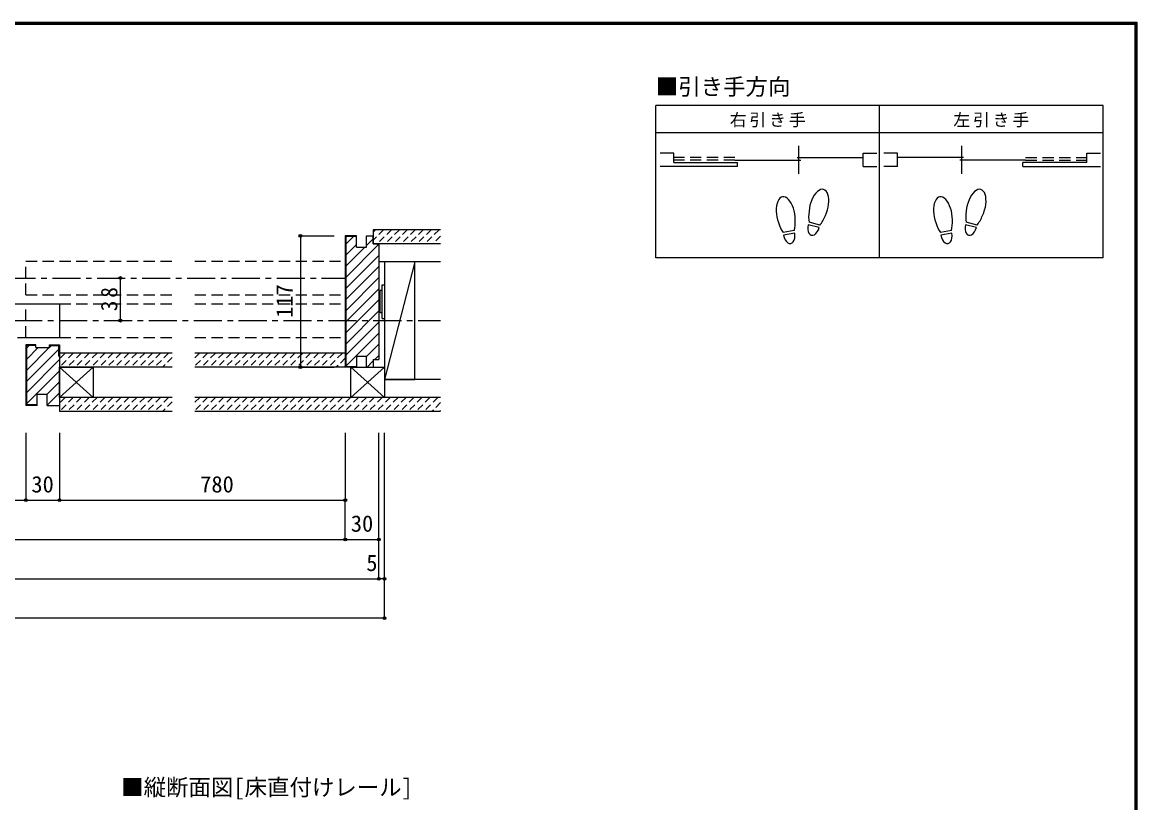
# Model space of a CAD drawing. Units: millimetres at full size, sheet at 1:5; details may follow other scales. Extents: x -973 to 977, y -718 to 696.
# Drawn here: x -16 to 977, y 0 to 696 of the extents above; entities that cross this region are included whole.
import ezdxf
from ezdxf.enums import TextEntityAlignment as Align

# ---------------------------------------------------------------- set-up
doc = ezdxf.new("R2010")
doc.units = ezdxf.units.MM
doc.header["$LTSCALE"] = 5
doc.header["$PDMODE"] = 32
doc.header["$PDSIZE"] = 2.5
for name, pattern in [('CHAIN1', [8, 5, -1, 1, -1]), ('DASHED1', [1.8, 1.2, -0.6]), ('DASHED2', [3, 2, -1])]:
    doc.linetypes.add(name, pattern=pattern)
for name, color, linetype in [('0-1_通り芯', 4, 'CHAIN1'), ('0-2_柱', 7, 'Continuous'), ('0-3_仕上げ', 2, 'Continuous'), ('0-4_枠', 3, 'Continuous'), ('0-6_扉', 6, 'Continuous'), ('0-7_金物', 7, 'Continuous'), ('0-8_戸当り', 3, 'Continuous'), ('0-A_文字', 7, 'Continuous'), ('0-B_寸法', 7, 'Continuous'), ('0-C_ハッチ', 4, 'DASHED1'), ('F-1_枠', 7, 'Continuous')]:
    doc.layers.add(name, color=color, linetype=linetype)
doc.styles.add('ＭＳ ゴシック', font='')
doc.styles.get('ＭＳ ゴシック').set_extended_font_data('MS Gothic')

msp = doc.modelspace()

# ---------------------------------------------------------------- linework, layer by layer
at = {"layer": '0-1_通り芯'}
for p, q in [((-509.68, 468), (271.351, 468)), ((-583.68, 430), (356.32, 430))]:
    msp.add_line(p, q, dxfattribs=at)
at = {"layer": '0-2_柱'}
for p, q in [((333.351, 482.5), (306.351, 377.5)), ((333.351, 482.5), (306.351, 482.5)), ((306.351, 482.5), (306.351, 361.5)), ((333.351, 377.5), (333.351, 482.5)), ((16.653, 361.5), (16.653, 388.5)), ((46.653, 388.5), (16.653, 361.5)), ((46.653, 388.5), (46.653, 361.5)), ((306.351, 361.5), (276.351, 388.5)), ((306.351, 377.5), (333.351, 377.5)), ((46.653, 361.5), (16.653, 361.5)), ((306.351, 361.5), (276.351, 361.5))]:
    msp.add_line(p, q, dxfattribs=at)
msp.add_lwpolyline([(46.653, 361.5), (16.653, 388.5), (46.653, 388.5)], dxfattribs=at)
msp.add_lwpolyline([(306.351, 388.5), (276.351, 361.5), (276.351, 388.5)], close=True, dxfattribs=at)
at = {"layer": '0-3_仕上げ'}
for p, q in [((356.351, 511), (296.351, 511)), ((296.351, 511), (296.351, 498.5)), ((356.351, 498.5), (296.351, 498.5)), ((301.351, 498.5), (301.351, 482.5)), ((356.351, 482.5), (301.351, 482.5)), ((16.653, 401), (16.653, 388.5)), ((117.153, 401), (16.653, 401)), ((271.351, 401), (137.153, 401)), ((117.153, 388.5), (16.653, 388.5)), ((271.351, 388.5), (137.153, 388.5)), ((306.351, 377.5), (306.351, 361.5)), ((356.351, 377.5), (306.351, 377.5)), ((16.653, 361.5), (16.653, 349)), ((117.153, 361.5), (16.653, 361.5)), ((356.351, 361.5), (137.153, 361.5)), ((117.153, 349), (16.653, 349)), ((356.351, 349), (137.153, 349))]:
    msp.add_line(p, q, dxfattribs=at)
at = {"layer": '0-4_枠'}
for p, q in [((281.351, 505.5), (271.351, 505.5)), ((271.351, 505.5), (271.351, 388.5)), ((281.351, 505), (271.851, 505)), ((271.851, 505), (271.851, 389)), ((281.351, 495.5), (281.351, 505.5)), ((290.351, 505.5), (296.351, 505.5)), ((290.351, 495.5), (290.351, 505.5)), ((296.351, 498.5), (296.351, 505.5)), ((296.351, 498.5), (301.351, 498.5)), ((301.351, 498.5), (301.351, 395.5)), ((281.351, 495.5), (290.351, 495.5)), ((-13.347, 408.5), (-13.347, 354.5)), ((-4.347, 408), (-12.847, 408)), ((-12.847, 408), (-12.847, 355)), ((7.653, 408), (16.153, 408)), ((16.153, 398.5), (16.153, 408)), ((16.653, 408.5), (16.653, 354.5)), ((16.153, 398.5), (16.653, 398.5)), ((281.351, 398.5), (290.351, 398.5)), ((281.351, 398.5), (281.351, 388.5)), ((290.351, 388.5), (290.351, 398.5)), ((281.351, 388.5), (271.351, 388.5)), ((281.351, 389), (271.851, 389)), ((290.351, 388.5), (296.351, 388.5)), ((296.351, 395.5), (301.351, 395.5)), ((296.351, 395.5), (296.351, 388.5)), ((5.653, 354.5), (5.653, 364.5)), ((-3.347, 354.5), (-13.347, 354.5)), ((-3.347, 355), (-12.847, 355)), ((5.653, 354.5), (16.653, 354.5))]:
    msp.add_line(p, q, dxfattribs=at)
for points in [[(-4.347, 406), (-4.347, 408.5), (-13.347, 408.5)], [(-4.347, 406), (7.653, 406), (7.653, 408.5), (16.653, 408.5)], [(-3.347, 354.5), (-3.347, 364.5), (5.653, 364.5)]]:
    msp.add_lwpolyline(points, dxfattribs=at)
at = {"layer": '0-6_扉', "color": 2, "linetype": 'DASHED2'}
for p, q in [((-13.347, 453), (-13.347, 483)), ((-13.347, 483), (117.153, 483)), ((137.153, 483), (271.351, 483)), ((271.351, 483), (271.351, 453)), ((-13.347, 453), (117.153, 453)), ((137.153, 453), (271.351, 453)), ((-13.347, 415), (-13.347, 445)), ((-13.347, 445), (117.153, 445)), ((137.153, 445), (271.351, 445)), ((271.351, 445), (271.351, 415)), ((-13.347, 415), (117.153, 415)), ((137.153, 415), (271.351, 415))]:
    msp.add_line(p, q, dxfattribs=at)
at = {"layer": '0-6_扉'}
for p, q in [((-124.673, 445), (16.653, 445)), ((16.653, 445), (16.653, 415)), ((-20.787, 415), (16.653, 415))]:
    msp.add_line(p, q, dxfattribs=at)
at = {"layer": '0-7_金物'}
for p, q in [((304.351, 457), (302.351, 457)), ((302.351, 437), (302.351, 457)), ((304.351, 432), (304.351, 462)), ((304.351, 462), (306.351, 462)), ((306.351, 462.5), (306.351, 432.5)), ((302.351, 456), (301.375, 456)), ((302.351, 437.967), (301.375, 437.967)), ((304.351, 437), (302.351, 437)), ((304.351, 432), (306.351, 432))]:
    msp.add_line(p, q, dxfattribs=at)
at = {"layer": '0-8_戸当り'}
for p, q in [((675.595, 560.855), (675.595, 585.655)), ((820.717, 560.855), (820.717, 585.655)), ((694.306, 515.192), (684.614, 517.789)), ((834.433, 515.192), (824.741, 517.789)), ((671.436, 510.213), (661.555, 508.471)), ((671.853, 507.85), (661.971, 506.107)), ((693.685, 512.874), (683.993, 515.471)), ((811.564, 510.213), (801.682, 508.471)), ((811.98, 507.85), (802.099, 506.107)), ((833.812, 512.874), (824.12, 515.471))]:
    msp.add_line(p, q, dxfattribs=at)
at = {"layer": '0-8_戸当り', "color": 2}
for p, q in [((621.033, 567.455), (552.072, 567.455)), ((564.072, 571.055), (621.033, 571.055)), ((618.633, 572.855), (677.195, 572.855)), ((621.033, 567.455), (621.033, 571.055)), ((673.995, 575.255), (732.956, 575.255)), ((732.956, 567.455), (744.956, 567.455)), ((763.356, 567.455), (751.356, 567.455)), ((822.317, 575.255), (763.356, 575.255)), ((877.678, 572.855), (819.117, 572.855)), ((875.278, 567.455), (875.278, 571.055)), ((932.239, 571.055), (875.278, 571.055)), ((875.278, 567.455), (944.239, 567.455))]:
    msp.add_line(p, q, dxfattribs=at)
at = {"layer": '0-8_戸当り', "linetype": 'DASHED2'}
for p, q in [((618.633, 575.255), (564.072, 575.255)), ((618.633, 572.855), (564.072, 572.855)), ((877.678, 575.255), (932.239, 575.255)), ((877.678, 572.855), (932.239, 572.855))]:
    msp.add_line(p, q, dxfattribs=at)
at = {"layer": '0-8_戸当り', "color": 2}
for points in [[(564.072, 571.055), (564.072, 579.255), (552.072, 579.255)], [(732.956, 567.455), (732.956, 579.255), (744.956, 579.255)], [(763.356, 567.455), (763.356, 579.255), (751.356, 579.255)], [(932.239, 571.055), (932.239, 579.255), (944.239, 579.255)]]:
    msp.add_lwpolyline(points, dxfattribs=at)
at = {"layer": '0-8_戸当り'}
for centre, major_axis, ratio, start_param, end_param in [((693.443, 531.357), (4.165, 15.544), 0.5, 4.3405914, 8.2257792), ((833.571, 531.357), (4.165, 15.544), 0.5, 4.3405914, 8.2257792), ((663.823, 524.499), (-2.794, 15.847), 0.5, 4.3405914, 8.2257792), ((803.95, 524.499), (-2.794, 15.847), 0.5, 4.3405914, 8.2257792), ((693.324, 530.912), (5.047, 18.835), 0.4, 1.8506333, 2.4428768), ((833.451, 530.912), (5.047, 18.835), 0.4, 1.8506333, 2.4428768), ((663.903, 524.045), (-3.386, 19.203), 0.4, 1.8506333, 2.4428768), ((663.903, 524.045), (-3.386, 19.203), 0.4, 3.8403085, 4.432552), ((693.324, 530.912), (5.047, 18.835), 0.4, 3.8403085, 4.432552), ((804.03, 524.045), (-3.386, 19.203), 0.4, 1.8506333, 2.4428768), ((804.03, 524.045), (-3.386, 19.203), 0.4, 3.8403085, 4.432552), ((833.451, 530.912), (5.047, 18.835), 0.4, 3.8403085, 4.432552), ((666.912, 506.979), (-1.452, 8.235), 0.6, 1.5707963, 4.712389), ((688.839, 514.173), (2.164, 8.077), 0.6, 1.5707963, 4.712389), ((807.04, 506.979), (-1.452, 8.235), 0.6, 1.5707963, 4.712389), ((828.966, 514.173), (2.164, 8.077), 0.6, 1.5707963, 4.712389)]:
    msp.add_ellipse(centre, major_axis=major_axis, ratio=ratio, start_param=start_param, end_param=end_param, dxfattribs=at)
at = {"layer": '0-A_文字', "color": 3}
for p, q in [((548.072, 485.984), (548.072, 621.667)), ((747.356, 485.984), (747.356, 621.667)), ((548.072, 597.667), (946.639, 597.667)), ((946.639, 485.984), (548.072, 485.984))]:
    msp.add_line(p, q, dxfattribs=at)
msp.add_lwpolyline([(946.639, 485.984), (946.639, 621.667), (548.072, 621.667)], dxfattribs=at)
at = {"layer": '0-B_寸法', "color": 4}
for p, q in [((231.351, 505.5), (261.351, 505.5)), ((70.944, 430), (70.944, 468)), ((-13.347, 330), (-13.347, 270)), ((16.653, 330), (16.653, 270)), ((271.351, 330), (271.351, 270)), ((301.351, 200), (301.351, 330)), ((306.32, 165), (306.32, 330)), ((-498.68, 270), (271.351, 270)), ((271.351, 235), (271.351, 270)), ((-498.68, 235), (271.351, 235)), ((271.351, 235), (301.351, 235)), ((-528.68, 200), (301.351, 200)), ((306.32, 200), (301.351, 200)), ((306.32, 165), (-533.68, 165))]:
    msp.add_line(p, q, dxfattribs=at)
msp.add_lwpolyline([(231.351, 505.5), (231.351, 388.5), (261.351, 388.5)], dxfattribs=at)
at = {"layer": '0-B_寸法'}
for p in [(231.351, 505.5), (70.944, 468), (70.944, 430), (231.351, 388.5), (-13.347, 270), (16.653, 270), (271.351, 270), (271.351, 235), (301.351, 235), (301.351, 200), (306.32, 200), (306.32, 165)]:
    msp.add_point(p, dxfattribs=at)
at = {"layer": '0-C_ハッチ'}
for p, q in [((298.369, 511), (296.382, 509.013)), ((305.44, 511), (296.382, 501.942)), ((312.511, 511), (300.011, 498.5)), ((319.582, 511), (307.082, 498.5)), ((326.653, 511), (314.153, 498.5)), ((333.724, 511), (321.224, 498.5)), ((340.796, 511), (328.296, 498.5)), ((347.867, 511), (335.367, 498.5)), ((354.938, 511), (342.438, 498.5)), ((356.351, 505.342), (349.509, 498.5)), ((28.952, 401), (16.653, 388.701)), ((21.881, 401), (16.653, 395.772)), ((36.023, 401), (23.523, 388.5)), ((43.094, 401), (30.594, 388.5)), ((50.165, 401), (37.665, 388.5)), ((57.236, 401), (44.736, 388.5)), ((64.308, 401), (51.808, 388.5)), ((71.379, 401), (58.879, 388.5)), ((78.45, 401), (65.95, 388.5)), ((85.521, 401), (73.021, 388.5)), ((92.592, 401), (80.092, 388.5)), ((99.663, 401), (87.163, 388.5)), ((106.734, 401), (94.234, 388.5)), ((113.805, 401), (101.305, 388.5)), ((117.153, 397.277), (108.376, 388.5)), ((141.501, 401), (137.153, 396.652)), ((148.572, 401), (137.153, 389.581)), ((155.643, 401), (143.143, 388.5)), ((162.714, 401), (151.351, 389.637)), ((169.785, 401), (157.285, 388.5)), ((176.856, 401), (164.356, 388.5)), ((183.927, 401), (171.427, 388.5)), ((190.998, 401), (178.498, 388.5)), ((198.069, 401), (185.569, 388.5)), ((205.14, 401), (192.64, 388.5)), ((212.211, 401), (199.711, 388.5)), ((219.283, 401), (206.783, 388.5)), ((226.354, 401), (213.854, 388.5)), ((233.425, 401), (220.925, 388.5)), ((240.496, 401), (227.996, 388.5)), ((247.567, 401), (235.067, 388.5)), ((254.638, 401), (242.138, 388.5)), ((261.709, 401), (249.209, 388.5)), ((268.78, 401), (256.28, 388.5)), ((271.351, 396.5), (263.351, 388.5)), ((271.351, 389.428), (270.422, 388.5)), ((21.881, 361.5), (16.653, 356.272)), ((28.952, 361.5), (16.653, 349.201)), ((36.023, 361.5), (23.523, 349)), ((43.094, 361.5), (30.594, 349)), ((50.165, 361.5), (37.665, 349)), ((57.236, 361.5), (44.736, 349)), ((64.308, 361.5), (51.808, 349)), ((71.379, 361.5), (58.879, 349)), ((78.45, 361.5), (65.95, 349)), ((85.521, 361.5), (73.021, 349)), ((92.592, 361.5), (80.092, 349)), ((99.663, 361.5), (87.163, 349)), ((106.734, 361.5), (94.234, 349)), ((113.805, 361.5), (101.305, 349)), ((117.153, 357.777), (108.376, 349)), ((141.648, 361.5), (137.153, 357.005)), ((148.719, 361.5), (137.153, 349.934)), ((155.79, 361.5), (143.29, 349)), ((162.861, 361.5), (150.361, 349)), ((169.932, 361.5), (157.432, 349)), ((177.003, 361.5), (164.503, 349)), ((184.074, 361.5), (171.574, 349)), ((191.145, 361.5), (178.645, 349)), ((198.217, 361.5), (185.717, 349)), ((205.288, 361.5), (192.788, 349)), ((212.359, 361.5), (199.859, 349)), ((219.43, 361.5), (206.93, 349)), ((226.501, 361.5), (214.001, 349)), ((233.572, 361.5), (221.072, 349)), ((240.643, 361.5), (228.143, 349)), ((247.714, 361.5), (235.214, 349)), ((254.785, 361.5), (242.285, 349)), ((261.856, 361.5), (249.356, 349)), ((268.927, 361.5), (256.427, 349)), ((275.998, 361.5), (263.498, 349)), ((283.069, 361.5), (270.569, 349)), ((290.14, 361.5), (277.64, 349)), ((297.211, 361.5), (284.711, 349)), ((304.283, 361.5), (291.783, 349)), ((311.354, 361.5), (298.854, 349)), ((318.425, 361.5), (305.925, 349)), ((325.496, 361.5), (312.996, 349)), ((332.567, 361.5), (320.067, 349)), ((339.638, 361.5), (327.138, 349)), ((346.709, 361.5), (334.209, 349)), ((353.78, 361.5), (341.28, 349)), ((356.351, 357), (348.351, 349)), ((356.351, 349.928), (355.422, 349))]:
    msp.add_line(p, q, dxfattribs=at)
at = {"layer": '0-C_ハッチ', "linetype": 'Continuous'}
for p, q in [((271.851, 498.278), (278.573, 505)), ((271.851, 468.579), (301.351, 498.079)), ((271.851, 488.378), (281.351, 497.878)), ((290.351, 496.979), (296.351, 502.979)), ((271.851, 478.479), (288.872, 495.5)), ((271.851, 458.68), (301.351, 488.18)), ((271.851, 448.78), (301.351, 478.28)), ((271.851, 438.881), (301.351, 468.381)), ((271.851, 428.981), (301.351, 458.481)), ((271.851, 419.082), (301.351, 448.582)), ((271.851, 409.182), (301.351, 438.682)), ((271.851, 399.283), (301.351, 428.783)), ((271.851, 389.383), (301.351, 418.883)), ((-12.847, 405.376), (-10.223, 408)), ((7.653, 406.077), (9.576, 408)), ((290.351, 397.984), (301.351, 408.984)), ((-12.847, 385.577), (7.576, 406)), ((-12.847, 395.477), (-2.324, 406)), ((-12.847, 375.678), (16.153, 404.678)), ((297.766, 395.5), (301.351, 399.084)), ((-12.847, 365.778), (16.653, 395.278)), ((290.766, 388.5), (296.351, 394.084)), ((-12.847, 355.879), (16.653, 385.379)), ((5.653, 364.479), (16.653, 375.479)), ((5.653, 354.58), (16.653, 365.58)), ((-3.826, 355), (-3.347, 355.479))]:
    msp.add_line(p, q, dxfattribs=at)
at = {"layer": 'F-1_枠', "color": 6}
for p, q in [((-973.347, 695.833), (976.653, 695.833)), ((974.986, 695.833), (974.986, -700.833)), ((975.82, 695.833), (975.82, -700.833)), ((976.653, 695.833), (976.653, -700.833)), ((-973.347, 695), (976.653, 695)), ((-973.347, 694.167), (976.653, 694.167))]:
    msp.add_line(p, q, dxfattribs=at)

# ---------------------------------------------------------------- texts
at = {"layer": '0-A_文字', "style": 'ＭＳ ゴシック'}
for s, p in [('■引き手方向', (548.072, 626.667)), ('■縦断面図[床直付けレール]', (71.653, 2.5))]:
    msp.add_text(s, height=14.66, dxfattribs=at).set_placement(p, align=Align.BOTTOM_LEFT)
at = {"layer": '0-A_文字', "char_height": 11, "attachment_point": 7, "style": 'ＭＳ ゴシック'}
for s, insert in [('\\T1.17;右引き手', (613.964, 602.167)), ('\\T1.17;左引き手', (813.248, 602.167))]:
    msp.add_mtext(s, dxfattribs=dict(at, insert=insert))
at = {"layer": '0-B_寸法', "style": 'ＭＳ ゴシック'}
msp.add_text('117', height=14.66, rotation=90, dxfattribs=at).set_placement((228.851, 432.5), align=Align.BOTTOM_LEFT)
for s, p in [('30', (-8.347, 272.5)), ('780', (142.096, 272.5)), ('30', (276.333, 237.5)), ('5', (290.074, 202.5))]:
    msp.add_text(s, height=14.66, dxfattribs=at).set_placement(p, align=Align.BOTTOM_LEFT)
at = {"layer": '0-B_寸法', "insert": (68.444, 438.375), "char_height": 14.66, "attachment_point": 7, "rotation": 90, "style": 'ＭＳ ゴシック'}
msp.add_mtext('\\T1.27;\\W0.95;38', dxfattribs=at)

doc.saveas('drawing.dxf')
